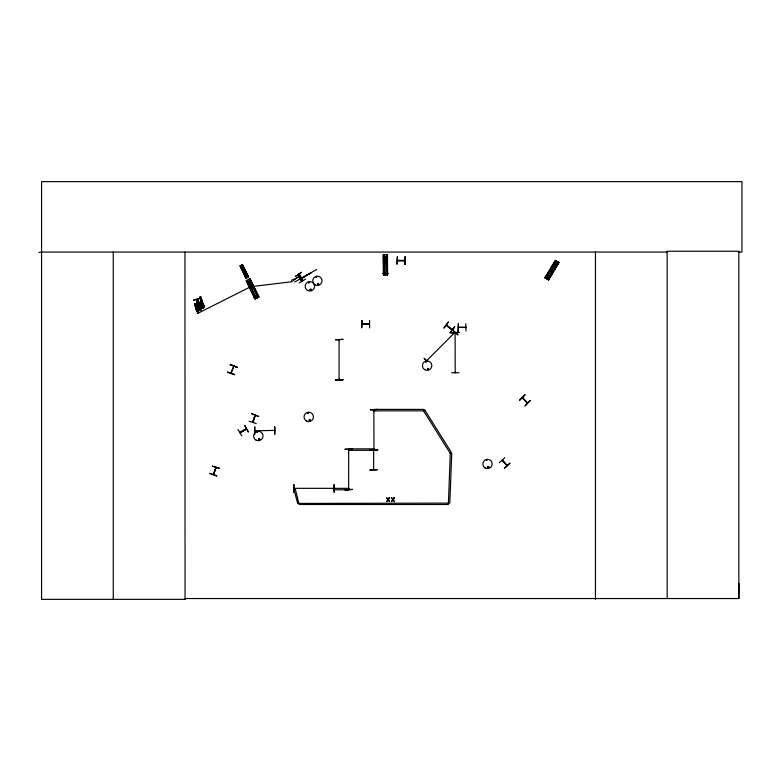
<?xml version="1.0" encoding="UTF-8"?>
<svg xmlns="http://www.w3.org/2000/svg" width="781" height="781" viewBox="0 0 781 781"><rect width="100%" height="100%" fill="white"/><g stroke="black" fill="none" stroke-linecap="round" stroke-linejoin="round"><path stroke-width="1.17" d="M199.311 303.497L199.096 302.696M738.299 252.058L741.95 252.058L741.95 181.641L41.569 181.641L41.569 599.359L185.058 599.359L184.96 598.539L738.836 598.539L738.943 583.436M527.448 402.84L522.245 397.714M253.181 421.603L252.595 422.248L254.996 415.258M254.733 415.941L255.211 415.414L254.752 415.97M339.374 339.774L339.081 340.584L339.081 339.755M339.364 379.615L339.335 378.892L339.335 379.722M348.922 450.305L348.658 449.475M348.922 489.443L348.912 488.613L348.658 489.443M374.158 410.533L374.158 410.015M455.108 332.911L455.186 372.722L455.518 372.049M257.701 432.235L256.929 432.127L257.642 432.42M258.531 439.156C260.093 441.587 259.712 437.545 258.755 438.873M259.673 439.342C258.267 440.972 259.263 437.467 259.614 439.566M310.037 289.692C311.922 287.506 311.16 291.85 310.116 289.868M310.321 289.692C311.726 288.072 310.731 291.577 310.379 289.468M317.594 283.991C318.785 286.803 319.351 281.756 317.623 284.177M308.095 413.276L307.343 413.071L308.144 413.178M310.291 420.461C308.905 417.669 308.954 422.911 310.291 420.119M425.723 361.876L426.524 361.779L425.772 361.974M428.486 368.993C426.709 370.428 428.671 367.148 428.261 369.384M486.875 460.292C485.997 458.75 486.358 461.747 486.846 460.019M487.725 467.126C488.974 469.723 489.365 465.33 487.842 466.979M196.861 303.174L197.056 303.907M197.691 303.653L197.076 303.975M199.067 302.862L199.682 302.637L199.809 303.36M213.281 474.36L216.005 467.604M233.812 366.24L231.02 373.113M502.329 460.087L506.976 465.759L506.459 465.066M506.557 465.32L507.23 465.622M502.085 460.419L507.152 465.476M246.327 428.915L240.021 432.772L246.425 428.954L240.646 432.459L246.415 428.945L245.781 429.228M446.322 325.238L452.072 329.846M339.042 339.911L339.384 340.565M348.99 488.769L348.961 489.287M373.816 410.015L374.119 410.611M201 302.345L201.849 302.11L194.654 303.848L196.187 309.823L198.647 309.53M547.149 278.758L547.1 277.763M373.66 450.11L373.65 469.41M385.716 274.58L385.267 273.916L385.794 273.731M201.537 303.516L201.244 302.384L202.591 307.939L203.265 307.841L202.484 304.961M195.728 305.049L194.899 304.98L202.172 303.272M527.526 402.986L527.097 402.469M255.211 415.414L252.859 422.394L252.78 421.623M256.227 423.575L249.129 421.252M252.829 422.277L255.26 415.346L252.927 422.316M234.651 374.421L227.593 372M231.039 373.045L233.753 366.25M216.893 475.736L209.825 473.315M212.383 466.198L219.549 468.317L212.393 466.15M213.496 474.526L216.015 467.487M213.613 474.438L216.093 467.516M195.924 305.722L195.416 306.953L196.187 309.823M195.514 307.001L196.119 305.761M255.162 430.761L274.697 430.419M317.857 283.923C318.472 285.856 318.941 283.015 318.072 283.786M309.208 420.041C309.598 422.033 310.604 419.094 309.335 419.973M199.438 307.968L197.759 309.393L198.911 307.792L197.037 306.982L199.35 307.421L201.117 305.83L199.887 307.509L201.713 308.241L199.38 307.919M374.158 449.797L374.109 448.997L373.806 449.778M195.475 304.278L195.289 303.604L195.67 305.039M201.888 302.559L202.094 303.292M294.603 488.613L293.92 488.32L294.593 488.271M333.868 488.613L333.077 488.623M362.111 324.056L362.94 324.31M196.88 303.253L196.929 303.936M544.943 277.792L555.271 260.415L558.991 262.611L548.555 279.93M545.138 277.909L555.525 260.571M545.206 277.948L555.555 260.59M545.431 278.085L555.76 260.708M545.548 278.153L555.916 260.795L545.626 278.202M545.792 278.3L556.179 260.961M545.968 278.407L555.711 262.065M547.256 276.406L551.532 269.26M552.733 267.209L555.789 262.113M546.29 278.583L547.276 279.168M547.53 279.315L557.859 261.938M548.809 277.314L553.075 270.158M554.285 268.117L557.937 261.986M547.735 279.432L558.142 262.113M548.545 278.534L558.288 262.191L548.623 278.583M548.135 279.676L558.503 262.318M239.845 432.528L240.782 432.371M427.314 360.431L426.953 360.793M454.298 332.96L455.089 332.657L454.366 332.97M300.031 277.665L300.373 278.29L300.949 277.792M465.896 327.493L458.457 327.346L465.896 327.229M443.979 327.932L448.44 321.928L444.057 327.991M449.944 332.755L454.64 326.956M294.652 488.603L294.086 488.613M404.773 260.698L397.422 260.708L404.87 260.747M369.423 324.388L362.267 324.017M368.896 324.017L369.569 324.056M457.93 334.854L452.365 329.865L457.91 334.883M426.69 360.646L454.835 332.491M197.261 312.771C196.646 314.138 200.326 312.263 198.091 312.429M239.952 432.41L246.142 428.662M524.803 394.795L519.609 400.175L524.773 394.766M519.57 400.136L524.988 395.001M522.811 398.32L522.469 397.519M530.231 400.594L524.998 405.925L530.162 400.526M499.352 462.655L504.868 457.627M504.438 468.288L509.944 463.24M455.44 372.644L455.44 371.971M348.922 489.365L348.912 488.691M201.752 302.296L203.236 307.763L197.046 309.862M203.236 307.763L200.912 308.856M427.676 368.368C427.412 371.785 429.648 366.65 427.392 369.169M247.216 277.294L247.079 276.796M237.961 429.462L241.817 435.847M248.221 431.913L244.668 425.333L248.309 431.854M301.593 272.344L295.355 276.454L301.573 272.315M293.236 279.862L300.246 275.859L293.451 280.233M299.894 277.636L300.685 277.343M300.05 277.899L300.763 277.48M300.158 278.075L300.87 277.655M300.314 278.348L301.027 277.929M294.847 282.009L307.441 274.59M301.378 278.348L300.968 279.081L301.593 278.71M300.792 278.788L311.336 272.579L300.919 279.012M305.576 279.1L299.162 282.937M198.325 313.083L252.976 285.573L249.627 287.213M240.812 267.122L243.047 266.028M241.212 267.942L243.447 266.848M241.807 269.172L244.043 268.078M242.335 270.265L244.58 269.172M242.94 271.495L245.175 270.402M245.517 276.767L247.753 275.683M245.312 277.294L248.338 275.937M245.947 278.095L248.524 276.825L242.559 264.73L240.031 265.979L245.956 278.095M247.333 282.497L250.681 280.857M247.928 283.728L251.287 282.087M248.827 285.573L252.185 283.933M250.525 289.058L253.884 287.418M254.391 296.965L257.74 295.325M254.079 297.756L258.55 295.569M254.147 297.893L258.618 295.716M256.48 296.858L257.017 297.581M256.217 297.151L256.666 296.946M258.901 297.044L255.036 298.947L246.191 280.769L250.037 278.876L258.892 297.053L249.959 278.915M256.705 298.147L257.232 297.893M201.849 302.618L201.781 301.866L194.674 303.848M308.964 282.976L308.964 282.185L308.759 282.937M446.488 324.994L447.074 325.462M488.096 466.726L488.603 466.667M488.555 467.799C486.612 466.882 490.117 466.696 488.428 467.76M199.926 296.965L200.961 297.268L199.926 296.965L200.336 298.176M203.333 304.131L203.636 305.215L202.835 305.478L202.533 304.405L203.333 304.131L204.476 307.363L203.353 307.304L202.425 304.434M203.04 306.211L203.851 305.967L204.476 307.363M203.353 307.304L204.153 307.04M194.918 304.346C197.72 303.526 193.034 304.551 195.396 305.976M201.83 302.032L201.059 302.335M198.93 310.574L198.696 309.403L197.417 309.383L196.9 307.441L197.847 306.269L200.053 305.654L201.459 306.152L201.976 308.105L200.893 308.788C203.04 310.994 194.967 310.818 201.283 309.911L201 308.866M193.59 299.963L200.805 298.069M193.668 300.265L200.883 298.332M201.713 302.062L194.772 304.444L201.898 302.53M199.79 303.282L199.194 303.36M202.035 303.379L201.254 303.048L195.758 304.99M203.177 307.538L202.591 307.939M196.177 309.657C197.915 309.003 194.791 309.627 197.066 309.94M451.711 329.211L452.297 329.641L446.556 325.042M195.338 303.975L196.832 309.481M318.472 284.821L317.955 284.753M249.471 286.871L292.377 281.668L291.44 280.086M194.869 304.444L201.801 301.935M522.567 397.617L527.478 402.928M465.974 331.095L465.866 323.627M274.736 426.846L274.766 434.304L274.795 426.846M383.451 256.695L387.181 256.656M383.461 258.062L387.2 258.023M383.491 260.112L387.22 260.073M383.5 261.938L387.239 261.899M383.53 263.988L387.259 263.949M383.627 272.794L387.356 272.745M383.012 273.389L387.981 273.33M383.012 273.545L387.991 273.487M387.669 274.795L383.354 274.863L383.227 254.645L387.454 254.586L387.581 274.795M459.043 332.355L451.584 332.784L459.043 332.315M451.584 332.735L459.043 332.628M451.584 372.742L459.052 372.752M335.479 379.849L342.947 379.8M345.056 449.085L352.524 449.075M345.056 449.397L352.524 449.348M373.455 449.934L377.721 449.905M373.455 450.207L377.721 449.797L370.253 449.866M370.262 450.266L377.721 450.217M334.278 484.708L334.288 492.176M294.671 488.31L293.998 488.32L348.629 488.35L348.629 489.804L333.692 489.804L333.887 488.32M333.136 488.32L333.809 488.32M373.972 449.563L377.174 449.758L369.716 449.758M377.174 469.791L369.716 469.967L377.174 469.742M39.05 252.351L41.569 252.341M41.569 252.058L667.15 252.058M397.402 256.803L397.021 264.271L397.383 256.803M369.569 320.454L369.628 327.913M362.189 324.056L369.423 324.017M369.579 324.31L362.111 324.31M373.972 448.86L349.097 448.86L349.097 450.315L373.972 450.315L373.855 409.937M465.173 327.532L465.125 327.669M404.714 260.366L397.422 260.366L398.154 260.405M230.18 364.776L237.199 367.295M227.496 372.264L234.525 374.773M209.738 473.579L216.767 476.098M316.188 277.421L316.744 276.855L316.032 277.157M404.87 260.405L404.011 260.747M348.922 449.475L348.922 450.227M554.471 262.328L557.683 264.242M553.768 263.509L556.98 265.413M552.723 265.267L555.926 267.18M551.786 266.829L554.988 268.742M550.732 268.596L553.944 270.499M546.231 276.152L549.433 278.065M545.392 276.347L549.668 278.895M545.314 276.474L549.59 279.022M544.923 277.782L548.643 279.979M527.175 403.103L522.323 397.851M502.368 460.165L507.181 465.564M447.484 326.39L450.822 329.084M339.052 340.487L339.081 339.833L339.081 379.644M348.638 489.345L348.658 449.553M427.031 361.232L424.054 358.176L426.816 361.457M509.905 463.201L504.37 468.209M299.279 274.141L303.067 280.574M298.205 274.775L301.983 281.219M298.117 274.824L301.905 281.258M297.854 274.98L301.642 281.414M292.875 279.237L293.822 280.848M316.695 269.416L306.064 275.654M249.774 279.002L258.638 297.17M258.462 297.258L249.598 279.09L258.384 297.297M242.461 264.779L248.348 276.913M242.315 264.847L248.182 276.991L242.178 264.915M249.393 279.188L257.652 296.331M249.159 279.305L258.023 297.473L249.119 279.325M242.003 265.003L247.938 277.109M248.875 279.442L257.281 296.507M247.577 277.284L246.894 277.626M257.476 297.737L256.451 298.235M240.821 265.589L246.728 277.714M240.763 265.618L246.581 277.782M240.626 265.686L246.435 277.86L240.372 265.813M240.333 265.833L246.142 277.997L240.187 265.901M247.333 280.213L255.612 297.346M255.983 298.488L247.118 280.32L255.943 298.508M246.825 280.457L255.699 298.625M246.435 280.652L255.299 298.82M246.259 280.74L255.114 298.908M203.636 305.215L203.011 303.555M203.851 305.967L203.236 304.17M202.572 305.02L201.967 303.165M203.119 304.034L202.279 301.476M202.308 304.297L201.469 301.739M202.533 304.405L203.665 307.636M196.49 305.644L196.011 304.014M202.835 303.262L201.976 300.744M201.742 302.716L200.893 300.148M202.035 300.734L201.43 299.035M201.791 300.002L200.942 297.434M200.99 300.265L200.366 298.479M200.756 299.543L200.141 297.707M201.342 298.576L200.727 296.692M201.4 304.151L195.885 305.781M202.425 305.059L203.177 307.841M198.101 299.191L199.76 305.371M197.749 299.279L199.458 305.449L197.72 299.289M196.851 299.523L198.462 305.713M196.539 299.611L198.159 305.801M387.191 254.586L387.415 274.805M387.122 254.586L387.376 274.805M386.888 256.969L387.093 274.805M386.79 261.723L386.751 256.969L386.712 261.723M386.829 264.105L386.898 272.423M386.741 264.105L386.829 272.432M386.4 254.596L386.654 274.805M386.263 256.978L386.312 261.733M386.331 264.105L386.429 272.432M386.165 256.978L386.234 261.733M386.244 264.115L386.351 272.432M386.087 274.814L384.945 274.824M384.477 257.008L384.506 261.772M384.642 272.471L384.535 264.144L384.555 272.471M384.389 257.008L384.437 261.772M384.154 254.635L384.34 274.853M383.979 257.017L384.037 261.772M384.057 264.154L384.154 272.471M383.91 257.017L383.94 261.772M383.969 264.154L384.076 272.471M383.725 254.645L383.852 274.853M333.965 484.718L334.014 492.176M254.723 434.304L254.752 426.846L254.577 434.314M738.836 598.539L738.836 251.248L667.15 251.248L667.15 598.539M595.454 252.058L595.454 599.359M404.968 256.803L404.968 264.271M184.951 252.058L185.058 599.359M113.265 252.058L113.265 599.359M450.286 453.331L448.372 504.506L299.094 504.506L295.228 488.633L293.822 489.013L297.688 503.433L449.827 503.11L451.73 453.39L450.286 453.331M384.574 262.738C385.629 265.891 387.015 260.473 384.574 262.738M552.06 268.439C553.036 271.622 554.559 266.243 552.06 268.439M243.233 270.158C243.76 272.305 244.98 268.781 243.233 270.158M250.965 287.047C251.765 290.278 253.581 284.987 250.965 287.047M251.716 413.696L258.648 416.507L251.716 413.696M230.278 364.483L237.17 367.392L230.278 364.483M196.714 311.414L198.442 311.092L196.714 311.414M558.737 262.465L548.389 279.832L558.766 262.484M389.094 497.741L388.147 499.293L386.605 497.741L387.815 499.713L386.566 501.685L388.108 500.113L389.67 501.685L388.43 499.684L389.67 497.741L389.094 497.741M393.946 497.741L392.989 499.293L391.447 497.741L392.658 499.713L391.408 501.685L392.95 500.113L394.512 501.685L393.273 499.684L394.512 497.741L393.946 497.741M454.571 326.897L450.188 332.95L454.562 326.888M424.796 410.074L423.566 410.845L373.806 410.845L373.806 409.4L423.566 409.4L423.566 410.845L450.012 453L451.242 452.228L424.796 410.074M200.278 306.484L198.071 307.109L198.599 309.051L200.805 308.436L200.278 306.484M200.639 309.413L199.321 310.164L200.639 309.413M458.359 323.793L458.135 331.261L458.359 323.793M342.937 339.354L335.479 339.774L342.937 339.315M342.937 379.693L335.479 380.162L342.937 379.693M377.711 409.459L370.253 409.879L377.711 409.42M293.9 484.718L293.529 492.186L293.9 484.718M352.524 489.414L345.065 489.882L352.524 489.414M405.28 256.803L404.919 264.271L405.28 256.803M362.111 320.454L361.691 327.913L362.091 320.454M302.755 280.76L299.016 274.297L302.716 280.789M247.753 277.206L241.885 265.062L247.743 277.206M255.563 298.693L246.679 280.535L255.475 298.732M383.686 274.853L383.471 254.645L383.617 274.863M485.196 467.965A4.647 4.647 0 0 0 492.167 463.943A4.647 4.647 0 0 0 485.196 459.921A4.647 4.647 0 0 0 485.196 467.965M424.776 369.716A4.725 4.725 0 0 0 431.854 365.625A4.725 4.725 0 0 0 424.776 361.535A4.725 4.725 0 0 0 424.776 369.716M306.386 421.008A4.725 4.725 0 0 0 313.464 416.917A4.725 4.725 0 0 0 306.386 412.837A4.725 4.725 0 0 0 306.386 421.008M255.973 440.064A4.725 4.725 0 0 0 263.051 435.974A4.725 4.725 0 0 0 255.973 431.883A4.725 4.725 0 0 0 255.973 440.064M315.065 284.84A4.657 4.657 0 0 0 322.045 280.809A4.657 4.657 0 0 0 315.065 276.777A4.657 4.657 0 0 0 315.065 284.84M307.499 290.415A4.725 4.725 0 0 0 314.577 286.324A4.725 4.725 0 0 0 307.499 282.234A4.725 4.725 0 0 0 307.499 290.415"/></g></svg>
